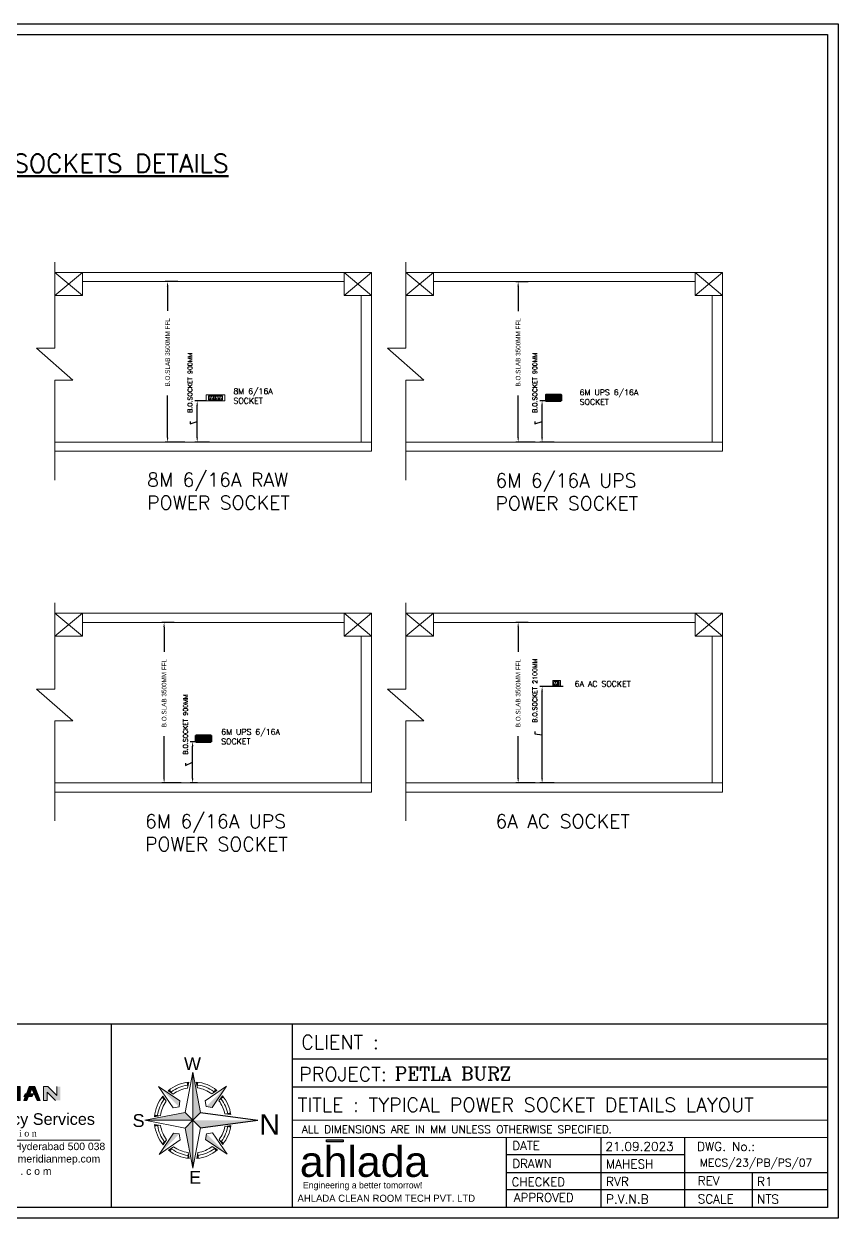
# Model space of a CAD drawing. Header units: millimetres. Extents: x 1380494 to 2061523, y -305664 to -174999.
# Drawn here: x 1527733 to 1545485, y -266962 to -240919 of the extents above; entities that cross this region are included whole.
import ezdxf
from ezdxf.enums import TextEntityAlignment as Align

# ---------------------------------------------------------------- set-up
doc = ezdxf.new("R2010")
doc.units = ezdxf.units.MM
doc.header["$LTSCALE"] = 600
doc.header["$MEASUREMENT"] = 0
doc.header["$PDMODE"] = 35
doc.linetypes.add('Hidden 2mm', pattern=[3, 2, -1])
for name, color, linetype, lineweight in [('AHU-N Ducting', 30, 'Continuous', 0), ('DIM', 7, 'Continuous', 0), ('ELE-2NOS OF 6-16 RAW POWER SOCKET', 1, 'Continuous', 20), ('ELE-3NOS 6-16A POWER SOCKET', 5, 'Continuous', 25), ('ELE. 2N0S OF 6-16 UPS SOCKETS', 191, 'Continuous', 15), ('FURNITURE WALL', 8, 'Continuous', 0), ('HATCH', 8, 'Continuous', 5), ('MEP_HVAC_RA_DUCT', 1, 'Continuous', 9)]:
    doc.layers.add(name, color=color, linetype=linetype, lineweight=lineweight)
doc.layers.add('ELE-6A AC SOCKET', color=7, linetype='Continuous', lineweight=0, true_color=0x00ceb6)
doc.layers.add('TEXT', color=250, linetype='Continuous')
doc.layers.add('TITLE', color=7, linetype='Continuous')
doc.styles.add('ARIAL', font='arial.ttf')
doc.styles.add('Century', font='GOTHIC.TTF')
doc.styles.add('FS-ARIAL', font='arial.ttf')
doc.styles.add('IRFAN', font='romans.shx')
doc.styles.add('RAGHAV', font='')
doc.styles.get("Standard").update_dxf_attribs({"font": 'stylu.ttf'})
doc.styles.add('sudheer', font='romanc.shx')
doc.styles.get('RAGHAV').set_extended_font_data('Sakkal Majalla')
doc.dimstyles.new('AR-BRICK WORK', dxfattribs={"dimscale": 100, "dimtxt": 1, "dimasz": 1, "dimexe": 0.5, "dimexo": 0, "dimgap": 0.25, "dimtad": 0, "dimdec": 0, "dimzin": 1, "dimdsep": 46, "dimtxsty": 'Century', "dimblk": 'OBLIQUE', "dimcen": 0, "dimdle": 1, "dimclrd": 8, "dimclre": 8, "dimclrt": 4, "dimadec": 0, "dimazin": 0, "dimtfac": 1, "dimtdec": 0, "dimtofl": 0, "dimtmove": 1, "dimatfit": 3, "dimldrblk": 'ARCHTICK', "dimfxl": 1, "dimtolj": 1, "dimtzin": 1, "dimarcsym": 2})

# ---------------------------------------------------------------- blocks, each defined once
blk = doc.blocks.new('*D123')
at = {"layer": 'Defpoints', "color": 0, "transparency": 16777216}
for p in [(1531511, -249140), (1531706, -249140), (1531777, -250040)]:
    blk.add_point(p, dxfattribs=at)
at = {"layer": 'DIM', "color": 8, "lineweight": -2, "ltscale": 10, "transparency": 16777216}
for p, q in [((1531706, -249140), (1531461, -249140)), ((1531511, -249940), (1531511, -249240)), ((1531355, -249588), (1531355, -249638)), ((1531355, -249638), (1531511, -249590)), ((1531777, -250040), (1531461, -250040))]:
    blk.add_line(p, q, dxfattribs=at)
at = {"layer": 'DIM', "color": 8, "transparency": 16777216}
for points in [[(1531528, -249240), (1531495, -249240), (1531511, -249140)], [(1531495, -249940), (1531528, -249940), (1531511, -250040)]]:
    blk.add_solid(points, dxfattribs=at)
at = {"layer": 'DIM', "color": 7, "lineweight": 50, "transparency": 16777216, "insert": (1531355, -248782), "char_height": 100, "attachment_point": 5, "rotation": 90}
blk.add_mtext('\\A1;\\A1;{\\Fromans.shx|c228; B.O.SOCKET 900MM }', dxfattribs=at)
blk = doc.blocks.new('_ArchTick')
at = {"color": 0, "linetype": 'ByBlock', "const_width": 0.15}
blk.add_lwpolyline([(-0.5, -0.5), (0.5, 0.5)], dxfattribs=at)
blk = doc.blocks.new('543WYH')
at = {"layer": 'ELE-2NOS OF 6-16 RAW POWER SOCKET', "color": 30, "linetype": 'ByBlock'}
for p, q in [((-124, -57), (-124, -91)), ((-26, -57), (-124, -57)), ((-26, -57), (-124, -57)), ((-124, -91), (-26, -91)), ((-124, -96), (-26, -96)), ((-124, -181), (-124, -96)), ((-26, -181), (-124, -181)), ((-124, -187), (-124, -221)), ((-26, -187), (-124, -187)), ((-26, -187), (-124, -187)), ((-124, -221), (-26, -221)), ((-124, -312), (-124, -227)), ((-124, -227), (-26, -227)), ((-113, -60), (-113, -88)), ((-37, -60), (-113, -60)), ((-113, -88), (-37, -88)), ((-113, -190), (-113, -218)), ((-37, -190), (-113, -190)), ((-113, -218), (-37, -218)), ((-110, -60), (-110, -88)), ((-110, -190), (-110, -218)), ((-37, -88), (-37, -60)), ((-37, -218), (-37, -190)), ((-26, -57), (-26, -91)), ((-26, -91), (-26, -57)), ((-26, -96), (-26, -181)), ((-26, -187), (-26, -221)), ((-26, -221), (-26, -187)), ((-26, -227), (-26, -312)), ((-26, -312), (-124, -312)), ((-124, -402), (-124, -317)), ((-124, -317), (-26, -317)), ((-26, -402), (-124, -402)), ((-26, -317), (-26, -402))]:
    blk.add_line(p, q, dxfattribs=at)
blk.add_lwpolyline([(-150, 0), (-150, -459), (0, -459), (0, 0)], close=True, dxfattribs=at)
for centre, radius, start, end in [((-98, -119), 4.6, 112.6838, 345.0951), ((-98, -159), 4.6, 14.9049, 247.3162), ((-98, -249), 4.6, 112.6838, 345.0951), ((-98, -289), 4.6, 14.9049, 247.3162), ((-94, -115), 5.7, 275.2689, 182.51), ((-94, -163), 5.7, 177.49, 84.7311), ((-94, -245), 5.7, 275.2689, 182.51), ((-94, -293), 5.7, 177.49, 84.7311), ((-58, -139), 4.22, 71.4031, 288.5969), ((-58, -269), 4.22, 71.4031, 288.5969), ((-51, -139), 6.62, 217.1584, 142.8416), ((-51, -269), 6.62, 217.1584, 142.8416), ((-98, -340), 4.6, 112.6838, 345.0951), ((-98, -379), 4.6, 14.9049, 247.3162), ((-94, -335), 5.7, 275.2689, 182.51), ((-94, -384), 5.7, 177.49, 84.7311), ((-58, -360), 4.22, 71.4031, 288.5969), ((-51, -360), 6.62, 217.1584, 142.8416)]:
    blk.add_arc(centre, radius, start, end, dxfattribs=at)
blk = doc.blocks.new('*D126')
at = {"layer": 'Defpoints', "color": 0, "transparency": 16777216}
for p in [(1530866, -246540), (1531086, -246540), (1531239, -250040)]:
    blk.add_point(p, dxfattribs=at)
at = {"layer": 'DIM', "color": 8, "lineweight": -2, "ltscale": 10, "transparency": 16777216}
for p, q in [((1531086, -246540), (1530816, -246540)), ((1530866, -246640), (1530866, -247180)), ((1530866, -249940), (1530866, -249021)), ((1531239, -250040), (1530816, -250040))]:
    blk.add_line(p, q, dxfattribs=at)
at = {"layer": 'DIM', "color": 8, "transparency": 16777216}
for points in [[(1530883, -246640), (1530849, -246640), (1530866, -246540)], [(1530849, -249940), (1530883, -249940), (1530866, -250040)]]:
    blk.add_solid(points, dxfattribs=at)
at = {"layer": 'DIM', "color": 7, "lineweight": 50, "transparency": 16777216, "insert": (1530866, -248101), "char_height": 100, "attachment_point": 5, "rotation": 90}
blk.add_mtext('\\A1;\\A1; B.O.SLAB 3500MM FFL', dxfattribs=at)
blk = doc.blocks.new('5Y3AQY')
at = {"layer": 'ELE. 2N0S OF 6-16 UPS SOCKETS', "color": 72, "lineweight": 50}
for p, q in [((-312, -26), (-278, -26)), ((-312, -124), (-312, -26)), ((-312, -124), (-312, -26)), ((-312, -124), (-278, -124)), ((-278, -124), (-312, -124)), ((-309, -37), (-281, -37)), ((-309, -113), (-309, -37)), ((-309, -40), (-281, -40)), ((-281, -113), (-309, -113)), ((-281, -37), (-281, -113)), ((-278, -26), (-278, -124)), ((-272, -26), (-272, -124)), ((-187, -26), (-272, -26)), ((-272, -124), (-187, -124)), ((-187, -124), (-187, -26)), ((-181, -26), (-148, -26)), ((-181, -124), (-181, -26)), ((-181, -124), (-181, -26)), ((-181, -124), (-148, -124)), ((-148, -124), (-181, -124)), ((-179, -37), (-150, -37)), ((-179, -113), (-179, -37)), ((-179, -40), (-150, -40)), ((-150, -113), (-179, -113)), ((-150, -37), (-150, -113)), ((-148, -26), (-148, -124)), ((-57, -26), (-142, -26)), ((-142, -26), (-142, -124)), ((-142, -124), (-57, -124)), ((-57, -124), (-57, -26))]:
    blk.add_line(p, q, dxfattribs=at)
blk.add_lwpolyline([(-368, 0), (0, 0), (0, -150), (-368, -150)], close=True, dxfattribs=at)
for centre, radius, start, end in [((-254, -56), 5.7, 87.49, 354.7311), ((-249, -52), 4.6, 284.9049, 157.3162), ((-230, -99), 6.62, 127.1584, 52.8416), ((-230, -92), 4.22, 341.4031, 198.5969), ((-210, -52), 4.6, 22.6838, 255.0951), ((-205, -56), 5.7, 185.2689, 92.51), ((-124, -56), 5.7, 87.49, 354.7311), ((-119, -52), 4.6, 284.9049, 157.3162), ((-99, -99), 6.62, 127.1584, 52.8416), ((-99, -92), 4.22, 341.4031, 198.5969), ((-80, -52), 4.6, 22.6838, 255.0951), ((-75, -56), 5.7, 185.2689, 92.51)]:
    blk.add_arc(centre, radius, start, end, dxfattribs=at)
blk = doc.blocks.new('*D129')
at = {"layer": 'Defpoints', "color": 0, "transparency": 16777216}
for p in [(1539031, -249141), (1539226, -249141), (1539297, -250041)]:
    blk.add_point(p, dxfattribs=at)
at = {"layer": 'DIM', "color": 8, "lineweight": -2, "ltscale": 10, "transparency": 16777216}
for p, q in [((1539226, -249141), (1538981, -249141)), ((1539031, -249941), (1539031, -249241)), ((1538874, -249588), (1538874, -249638)), ((1538874, -249638), (1539031, -249591)), ((1539297, -250041), (1538981, -250041))]:
    blk.add_line(p, q, dxfattribs=at)
at = {"layer": 'DIM', "color": 8, "transparency": 16777216}
for points in [[(1539048, -249241), (1539014, -249241), (1539031, -249141)], [(1539014, -249941), (1539048, -249941), (1539031, -250041)]]:
    blk.add_solid(points, dxfattribs=at)
at = {"layer": 'DIM', "color": 7, "lineweight": 50, "transparency": 16777216, "insert": (1538874, -248782), "char_height": 100, "attachment_point": 5, "rotation": 90}
blk.add_mtext('\\A1;\\A1;{\\Fromans.shx|c228; B.O.SOCKET 900MM }', dxfattribs=at)
blk = doc.blocks.new('*D130')
at = {"layer": 'Defpoints', "color": 0, "transparency": 16777216}
for p in [(1538509, -246541), (1538729, -246541), (1538883, -250041)]:
    blk.add_point(p, dxfattribs=at)
at = {"layer": 'DIM', "color": 8, "lineweight": -2, "ltscale": 10, "transparency": 16777216}
for p, q in [((1538729, -246541), (1538459, -246541)), ((1538509, -246641), (1538509, -247181)), ((1538509, -249941), (1538509, -249021)), ((1538883, -250041), (1538459, -250041))]:
    blk.add_line(p, q, dxfattribs=at)
at = {"layer": 'DIM', "color": 8, "transparency": 16777216}
for points in [[(1538526, -246641), (1538493, -246641), (1538509, -246541)], [(1538493, -249941), (1538526, -249941), (1538509, -250041)]]:
    blk.add_solid(points, dxfattribs=at)
at = {"layer": 'DIM', "color": 7, "lineweight": 50, "transparency": 16777216, "insert": (1538509, -248101), "char_height": 100, "attachment_point": 5, "rotation": 90}
blk.add_mtext('\\A1;\\A1; B.O.SLAB 3500MM FFL', dxfattribs=at)
blk = doc.blocks.new('6MODULE-UPS')
at = {"layer": 'ELE. 2N0S OF 6-16 UPS SOCKETS', "color": 223, "lineweight": 50}
for p, q in [((-6, 92), (-6, 20)), ((-6, 92), (-6, 20)), ((19, 92), (-6, 92)), ((-6, 92), (19, 92)), ((-6, 20), (19, 20)), ((-4, 84), (-4, 28)), ((17, 84), (-4, 84)), ((-4, 30), (17, 30)), ((-4, 28), (17, 28)), ((17, 28), (17, 84)), ((19, 20), (19, 92)), ((24, 92), (87, 92)), ((24, 20), (24, 92)), ((87, 20), (24, 20)), ((87, 92), (87, 20)), ((91, 92), (91, 20)), ((91, 92), (91, 20)), ((116, 92), (91, 92)), ((91, 92), (116, 92)), ((91, 20), (116, 20)), ((93, 84), (93, 28)), ((114, 84), (93, 84)), ((93, 30), (114, 30)), ((93, 28), (114, 28)), ((114, 28), (114, 84)), ((116, 20), (116, 92)), ((120, 20), (120, 92)), ((120, 92), (184, 92)), ((184, 20), (120, 20)), ((184, 92), (184, 20))]:
    blk.add_line(p, q, dxfattribs=at)
blk.add_lwpolyline([(-48, 0), (226, 0), (226, 112), (-48, 112)], close=True, dxfattribs=at)
for centre, radius, start, end in [((37, 42), 4.24, 5.2689, 272.51), ((41, 39), 3.42, 202.6838, 75.0951), ((55, 74), 4.92, 307.1584, 232.8416), ((55, 69), 3.14, 161.4031, 18.5969), ((70, 39), 3.42, 104.9049, 337.3162), ((73, 42), 4.24, 267.49, 174.7311), ((134, 42), 4.24, 5.2689, 272.51), ((137, 39), 3.42, 202.6838, 75.0951), ((152, 74), 4.92, 307.1584, 232.8416), ((152, 69), 3.14, 161.4031, 18.5969), ((167, 39), 3.42, 104.9049, 337.3162), ((170, 42), 4.24, 267.49, 174.7311)]:
    blk.add_arc(centre, radius, start, end, dxfattribs=at)
blk = doc.blocks.new('*D133')
at = {"layer": 'Defpoints', "color": 0, "transparency": 16777216}
for p in [(1531411, -256572), (1531509, -256572), (1531519, -257472)]:
    blk.add_point(p, dxfattribs=at)
at = {"layer": 'DIM', "color": 8, "lineweight": -2, "ltscale": 10, "transparency": 16777216}
for p, q in [((1531509, -256572), (1531361, -256572)), ((1531411, -257372), (1531411, -256672)), ((1531255, -257089), (1531411, -257022)), ((1531255, -257039), (1531255, -257089)), ((1531519, -257472), (1531361, -257472))]:
    blk.add_line(p, q, dxfattribs=at)
at = {"layer": 'DIM', "color": 8, "transparency": 16777216}
for points in [[(1531428, -256672), (1531395, -256672), (1531411, -256572)], [(1531395, -257372), (1531428, -257372), (1531411, -257472)]]:
    blk.add_solid(points, dxfattribs=at)
at = {"layer": 'DIM', "color": 7, "lineweight": 50, "transparency": 16777216, "insert": (1531255, -256233), "char_height": 100, "attachment_point": 5, "rotation": 90}
blk.add_mtext('\\A1;\\A1;{\\Fromans.shx|c228; B.O.SOCKET 900MM }', dxfattribs=at)
blk = doc.blocks.new('*D134')
at = {"layer": 'Defpoints', "color": 0, "transparency": 16777216}
for p in [(1530790, -253972), (1531010, -253972), (1531163, -257472)]:
    blk.add_point(p, dxfattribs=at)
at = {"layer": 'DIM', "color": 8, "lineweight": -2, "ltscale": 10, "transparency": 16777216}
for p, q in [((1531010, -253972), (1530740, -253972)), ((1530790, -254072), (1530790, -254612)), ((1530790, -257372), (1530790, -256452)), ((1531163, -257472), (1530740, -257472))]:
    blk.add_line(p, q, dxfattribs=at)
at = {"layer": 'DIM', "color": 8, "transparency": 16777216}
for points in [[(1530806, -254072), (1530773, -254072), (1530790, -253972)], [(1530773, -257372), (1530806, -257372), (1530790, -257472)]]:
    blk.add_solid(points, dxfattribs=at)
at = {"layer": 'DIM', "color": 7, "lineweight": 50, "transparency": 16777216, "insert": (1530790, -255532), "char_height": 100, "attachment_point": 5, "rotation": 90}
blk.add_mtext('\\A1;\\A1; B.O.SLAB 3500MM FFL', dxfattribs=at)
blk = doc.blocks.new('Logo')
h = blk.add_hatch(color=134)
h.dxf.hatch_style = 1
h.paths.add_polyline_path([(7.31, 6.26), (4.47, 6.26), (4.47, 5.93), (7.31, 5.93)])
at = {"color": 134}
blk.add_lwpolyline([(4.47, 6.26), (7.31, 6.26), (7.31, 5.93), (4.47, 5.93)], close=True, dxfattribs=at)
at = {"color": 134, "style": 'FS-ARIAL'}
blk.add_text('ahlada', height=5.161, dxfattribs=at).set_placement((0, 0))
at = {"color": 8, "style": 'RAGHAV'}
blk.add_text('Engineering a better tomorrow!', height=1.0969, dxfattribs=at).set_placement((0.52, -1.94))
blk = doc.blocks.new('A$C4A7C6C7E')
at = {"layer": 'TITLE', "color": 8, "lineweight": 5}
for p, q in [((-4207, 4144), (0, 26095)), ((0, 26095), (0, 0)), ((0, 0), (0, 26095)), ((4144, 4207), (0, 26095)), ((-2825, 17519), (-2234, 20757)), ((2559, 17560), (1919, 20788)), ((-6941, 10518), (-18592, 18312)), ((-10622, 6781), (-18592, 18312)), ((-14385, 10390), (-16257, 13098)), ((-10607, 14226), (-13343, 16056)), ((6781, 10622), (18312, 18592)), ((10390, 14385), (13098, 16257)), ((10518, 6941), (18312, 18592)), ((14226, 10607), (16056, 13343)), ((-7437, 7325), (-10622, 6781)), ((-7437, 7325), (-6941, 10518)), ((7325, 7437), (6781, 10622)), ((7325, 7437), (10518, 6941)), ((-4207, 4144), (-26095, 0)), ((0, 0), (-26095, 0)), ((-26095, 0), (0, 0)), ((-4144, -4207), (-26095, 0)), ((-17560, 2559), (-20788, 1919)), ((-4207, 4144), (0, 0)), ((0, 0), (-4207, 4144)), ((0, 0), (-4144, -4207)), ((-4144, -4207), (0, 0)), ((0, 0), (4144, 4207)), ((4144, 4207), (0, 0)), ((0, 0), (4207, -4144)), ((4207, -4144), (0, 0)), ((0, 0), (0, -26095)), ((0, -26095), (0, 0)), ((17394, 3514), (20646, 3095)), ((17394, 3514), (20646, 3095)), ((-17519, -2825), (-20757, -2234)), ((-4144, -4207), (0, -26095)), ((4207, -4144), (0, -26095)), ((17433, -3312), (20680, -2857)), ((17433, -3312), (20680, -2857)), ((17434, -3310), (20680, -2857)), ((-10518, -6941), (-18312, -18592)), ((-6781, -10622), (-18312, -18592)), ((-14226, -10607), (-16056, -13343)), ((-7325, -7437), (-10518, -6941)), ((-7325, -7437), (-6781, -10622)), ((7437, -7325), (6941, -10518)), ((6941, -10518), (18592, -18312)), ((7437, -7325), (10622, -6781)), ((10622, -6781), (18592, -18312)), ((14385, -10390), (16257, -13098)), ((-10390, -14385), (-13098, -16257)), ((-2559, -17560), (-1919, -20788)), ((2825, -17519), (2234, -20757)), ((10607, -14226), (13343, -16056))]:
    blk.add_line(p, q, dxfattribs=at)
at = {"layer": 'TITLE', "color": 5}
for p in [(4144, 4207), (4207, -4144)]:
    blk.add_line(p, (35289, 0), dxfattribs=at)
at = {"layer": 'TITLE', "color": 8, "lineweight": 5}
for radius, start, end in [(20877, 96.142689, 129.726248), (20877, 51.142689, 84.726248), (20877, 141.142689, 174.726248), (19311, 99.161205, 126.707732), (17745, 99.161205, 126.707732), (17745, 54.161205, 81.707732), (19311, 54.161205, 81.707732), (20877, 8.526917, 39.726248), (19311, 144.161205, 171.707732), (17745, 144.161205, 171.707732), (17745, 11.421813, 36.707732), (19311, 9.85136, 36.707732), (20877, 186.142689, 219.726248), (19311, 189.161205, 216.707732), (17745, 189.161205, 216.707732), (17745, 324.161205, 349.248684), (19311, 324.161205, 350.81434), (20877, 321.142689, 352.134802), (20877, 231.142689, 264.726248), (19311, 234.161205, 261.707732), (17745, 234.161205, 261.707732), (20877, 276.142689, 309.726248), (17745, 279.161205, 306.707732), (19311, 279.161205, 306.707732)]:
    blk.add_arc((0, 0), radius, start, end, dxfattribs=at)
for points in [[(0, 26095), (4144, 4207), (0, 0)], [(-3324, 20610), (-2234, 20757), (-2825, 17519)], [(3011, 20658), (1919, 20788), (2559, 17560)], [(-18592, 18312), (-6941, 10518), (-7437, 7325)], [(-16257, 13098), (-16924, 12223), (-14385, 10390)], [(-13343, 16056), (-12479, 16737), (-10607, 14226)], [(18312, 18592), (10518, 6941), (7325, 7437)], [(13098, 16257), (12223, 16924), (10390, 14385)], [(16056, 13343), (16737, 12479), (14226, 10607)], [(-26095, 0), (-4207, 4144), (0, 0)], [(-20658, 3011), (-20788, 1919), (-17560, 2559)], [(0, -26095), (-4144, -4207), (0, 0)], [(20646, 3095), (20457, 4167), (17394, 3514)], [(-20610, -3324), (-20757, -2234), (-17519, -2825)], [(20680, -2857), (20503, -3930), (17433, -3312)], [(-18312, -18592), (-10518, -6941), (-7325, -7437)], [(-16056, -13343), (-16737, -12479), (-14226, -10607)], [(18592, -18312), (6941, -10518), (7437, -7325)], [(16257, -13098), (16924, -12223), (14385, -10390)], [(-13098, -16257), (-12223, -16924), (-10390, -14385)], [(-3011, -20658), (-1919, -20788), (-2559, -17560)], [(3324, -20610), (2234, -20757), (2825, -17519)], [(13343, -16056), (12479, -16737), (10607, -14226)]]:
    blk.add_solid(points, dxfattribs=at)
at = {"layer": 'TITLE', "color": 5}
blk.add_solid([(35289, 0), (4207, -4144), (0, 0)], dxfattribs=at)
blk = doc.blocks.new('MECS')
at = {"layer": 'AHU-N Ducting', "lineweight": 0}
for color, points in [(160, [(0.513, 0.909, -0.255342), (0.515, 0.912, -0.046847), (0.522, 0.929, -0.026654), (0.534, 0.952, -0.067185), (0.556, 0.983, -0.027641), (0.574, 1.003), (0.577, 1.006, 0.172136), (0.551, 1.012, 0.247314), (0.52, 0.99), (0.472, 0.896, -0.018001), (0.47, 0.892, -0.031918), (0.466, 0.887, -0.107063), (0.458, 0.878, -0.068722), (0.445, 0.87, -0.110082), (0.433, 0.866, -0.048168), (0.422, 0.865, -0.255342), (0.422, 0.865, -0.105522), (0.41, 0.866, -0.052874), (0.399, 0.87, 0.050549), (0.409, 0.862, 0.15879), (0.448, 0.851, 0.025573), (0.455, 0.852, 0.056901), (0.47, 0.858, 0.076128), (0.493, 0.875, 0.056355), (0.507, 0.895)]), (150, [(0.574, 1.003), (0.556, 0.983, -0.088717), (0.599, 0.909), (0.606, 0.895, 0.090805), (0.626, 0.869, 0.094622), (0.647, 0.865, 0.097626), (0.668, 0.869, -0.179862), (0.639, 0.896), (0.591, 0.99, 0.136823), (0.577, 1.006, 0.004233)]), (160, [(0.739, 0.909, -0.255342), (0.74, 0.912, -0.046847), (0.747, 0.929, -0.026654), (0.759, 0.952, -0.067185), (0.781, 0.983, -0.027641), (0.799, 1.003), (0.802, 1.006, 0.172136), (0.776, 1.012, 0.247314), (0.745, 0.99), (0.697, 0.896, -0.018001), (0.695, 0.892, -0.031918), (0.691, 0.887, -0.107063), (0.683, 0.878, -0.068722), (0.67, 0.87, -0.110082), (0.658, 0.866, -0.048168), (0.647, 0.865, -0.255342), (0.647, 0.865, -0.105522), (0.635, 0.866, -0.052874), (0.624, 0.87, 0.050549), (0.634, 0.862, 0.15879), (0.673, 0.851, 0.025573), (0.68, 0.852, 0.056901), (0.695, 0.858, 0.076128), (0.718, 0.875, 0.056355), (0.732, 0.895)]), (150, [(0.799, 1.003), (0.781, 0.983, -0.082822), (0.824, 0.909), (0.831, 0.895, 0.090805), (0.851, 0.869, 0.094622), (0.872, 0.865, 0.097626), (0.893, 0.869, -0.179862), (0.864, 0.896), (0.816, 0.99, 0.136823), (0.802, 1.006, 0.004233)]), (1, [(1.03, 0.944), (1.071, 0.876), (1.098, 0.876), (1.139, 0.944), (1.139, 0.876), (1.167, 0.876), (1.167, 1.012), (1.132, 1.012), (1.086, 0.92), (1.037, 1.012), (1.003, 1.012), (1.003, 0.876), (1.03, 0.876)]), (251, [(1.201, 1.012), (1.201, 0.985), (1.337, 0.985), (1.364, 1.012)]), (251, [(1.201, 0.957), (1.201, 0.876), (1.337, 0.876), (1.364, 0.903), (1.228, 0.903), (1.228, 0.93), (1.337, 0.93), (1.364, 0.957)]), (251, [(1.398, 0.876), (1.432, 0.876), (1.432, 1.012), (1.398, 1.012)]), (251, [(1.63, 1.012), (1.596, 1.012), (1.596, 0.876), (1.63, 0.876)]), (251, [(1.896, 1.012), (1.862, 1.012), (1.862, 0.876), (1.896, 0.876)]), (251, [(2.011, 0.99), (2.064, 0.876), (2.093, 0.876), (2.039, 1.012), (1.984, 1.012), (1.956, 0.94), (1.989, 0.94)]), (251, [(2.161, 0.959), (2.243, 0.876), (2.291, 0.876), (2.291, 1.012), (2.257, 1.012), (2.257, 0.924), (2.168, 1.012), (2.127, 1.012), (2.127, 0.876), (2.161, 0.876)]), (160, [(0.689, 0.865, -0.097626), (0.668, 0.869, -0.097626), (0.647, 0.865, -0.094622), (0.626, 0.869, 0.087249), (0.652, 0.853, 0.25446), (0.712, 0.87, -0.106044)]), (150, [(0.914, 0.865, -0.097626), (0.893, 0.869, -0.097626), (0.872, 0.865, -0.094622), (0.851, 0.869, 0.087249), (0.877, 0.853, 0.25446), (0.937, 0.87, -0.106044)]), (251, [(2.011, 0.913), (2.027, 0.94), (1.943, 0.94), (1.93, 0.913)]), (251, [(1.976, 0.913), (1.945, 0.913), (1.93, 0.876), (1.959, 0.876)])]:
    blk.add_hatch(color=color, dxfattribs=at).paths.add_polyline_path(points)
h = blk.add_hatch(color=251, dxfattribs=at)
edge = h.paths.add_edge_path()
edge.add_ellipse((1.446, 0.971), major_axis=(-0.116, 0), ratio=0.352941, start_angle=110.1798, end_angle=270)
edge.add_line((1.446, 1.012), (1.446, 0.992))
edge.add_ellipse((1.446, 0.971), major_axis=(-0.0701, 0), ratio=0.291522, start_angle=90, end_angle=270, ccw=False)
edge.add_line((1.446, 0.951), (1.446, 0.93))
edge.add_line((1.446, 0.93), (1.519, 0.876))
edge.add_line((1.519, 0.876), (1.562, 0.876))
edge.add_line((1.562, 0.876), (1.486, 0.933))
h = blk.add_hatch(color=251, dxfattribs=at)
h.paths.add_polyline_path([(1.664, 0.876), (1.759, 0.876, 1), (1.759, 1.012), (1.664, 1.012)])
h.paths.add_polyline_path([(1.698, 0.985), (1.751, 0.985, -1), (1.751, 0.903), (1.698, 0.903)], flags=16)
at = {"layer": 'AHU-N Ducting', "color": 160, "lineweight": 0}
for p, q in [((0.472, 0.896, -0.005), (0.52, 0.99, -0.005)), ((0.697, 0.896, -0.005), (0.745, 0.99, -0.005)), ((0.507, 0.895, -0.005), (0.513, 0.909, -0.005)), ((0.732, 0.895, -0.005), (0.739, 0.909, -0.005))]:
    blk.add_line(p, q, dxfattribs=at)
at = {"layer": 'AHU-N Ducting', "color": 150, "lineweight": 0}
for p, q in [((0.639, 0.896, -0.005), (0.591, 0.99, -0.005)), ((0.864, 0.896, -0.005), (0.816, 0.99, -0.005)), ((0.606, 0.895, -0.005), (0.599, 0.909, -0.005))]:
    blk.add_line(p, q, dxfattribs=at)
at = {"layer": 'AHU-N Ducting', "color": 1, "lineweight": 0}
for p, q in [((1.003, 1.012, -0.005), (1.037, 1.012, -0.005)), ((1.037, 1.012, -0.005), (1.086, 0.92, -0.005)), ((1.132, 1.012, -0.005), (1.086, 0.92, -0.005)), ((1.167, 1.012, -0.005), (1.132, 1.012, -0.005)), ((1.134, 1.012, -0.005), (1.162, 1.012, -0.005)), ((1.167, 0.876, -0.005), (1.167, 1.012, -0.005)), ((1.03, 0.876, -0.005), (1.003, 0.876, -0.005)), ((1.03, 0.944, -0.005), (1.071, 0.876, -0.005)), ((1.03, 0.876, -0.005), (1.03, 0.944, -0.005)), ((1.03, 0.876, -0.005), (1.03, 0.944, -0.005)), ((1.071, 0.876, -0.005), (1.098, 0.876, -0.005)), ((1.139, 0.944, -0.005), (1.098, 0.876, -0.005)), ((1.139, 0.876, -0.005), (1.139, 0.944, -0.005)), ((1.139, 0.876, -0.005), (1.139, 0.944, -0.005)), ((1.139, 0.876, -0.005), (1.167, 0.876, -0.005))]:
    blk.add_line(p, q, dxfattribs=at)
at = {"layer": 'AHU-N Ducting', "color": 251, "lineweight": 0}
for p, q in [((1.201, 1.012, -0.005), (1.364, 1.012, -0.005)), ((1.201, 0.985, -0.005), (1.201, 1.012, -0.005)), ((1.201, 0.985, -0.005), (1.337, 0.985, -0.005)), ((1.201, 0.957, -0.005), (1.364, 0.957, -0.005)), ((1.201, 0.876, -0.005), (1.201, 0.957, -0.005)), ((1.337, 0.985, -0.005), (1.364, 1.012, -0.005)), ((1.337, 0.93, -0.005), (1.364, 0.957, -0.005)), ((1.398, 1.012, -0.005), (1.432, 1.012, -0.005)), ((1.398, 1.012, -0.005), (1.398, 0.876, -0.005)), ((1.432, 1.012, -0.005), (1.432, 0.876, -0.005)), ((1.446, 1.012, -0.005), (1.446, 0.992, -0.005)), ((1.446, 0.93, -0.005), (1.446, 0.951, -0.005)), ((1.596, 1.012, -0.005), (1.63, 1.012, -0.005)), ((1.596, 0.876, -0.005), (1.596, 1.012, -0.005)), ((1.63, 1.012, -0.005), (1.63, 0.876, -0.005)), ((1.664, 1.012, -0.005), (1.759, 1.012, -0.005)), ((1.664, 1.012, -0.005), (1.664, 0.876, -0.005)), ((1.698, 0.985, -0.005), (1.751, 0.985, -0.005)), ((1.698, 0.985, -0.005), (1.698, 0.903, -0.005)), ((1.862, 1.012, -0.005), (1.896, 1.012, -0.005)), ((1.862, 0.876, -0.005), (1.862, 1.012, -0.005)), ((1.896, 1.012, -0.005), (1.896, 0.876, -0.005)), ((1.956, 0.94, -0.005), (1.984, 1.012, -0.005)), ((1.984, 1.012, -0.005), (2.039, 1.012, -0.005)), ((1.989, 0.94, -0.005), (2.011, 0.99, -0.005)), ((2.064, 0.876, -0.005), (2.011, 0.99, -0.005)), ((2.093, 0.876, -0.005), (2.039, 1.012, -0.005)), ((2.127, 1.012, -0.005), (2.168, 1.012, -0.005)), ((2.127, 0.876, -0.005), (2.127, 1.012, -0.005)), ((2.243, 0.876, -0.005), (2.161, 0.959, -0.005)), ((2.161, 0.876, -0.005), (2.161, 0.959, -0.005)), ((2.168, 1.012, -0.005), (2.257, 0.924, -0.005)), ((2.257, 0.924, -0.005), (2.257, 1.012, -0.005)), ((1.201, 0.876, -0.005), (1.337, 0.876, -0.005)), ((1.228, 0.93, -0.005), (1.337, 0.93, -0.005)), ((1.228, 0.903, -0.005), (1.228, 0.93, -0.005)), ((1.228, 0.903, -0.005), (1.364, 0.903, -0.005)), ((1.337, 0.876, -0.005), (1.364, 0.903, -0.005)), ((1.398, 0.876, -0.005), (1.432, 0.876, -0.005)), ((1.446, 0.93, -0.005), (1.519, 0.876, -0.005)), ((1.486, 0.933, -0.005), (1.562, 0.876, -0.005)), ((1.519, 0.876, -0.005), (1.562, 0.876, -0.005)), ((1.596, 0.876, -0.005), (1.63, 0.876, -0.005)), ((1.664, 0.876, -0.005), (1.759, 0.876, -0.005)), ((1.698, 0.903, -0.005), (1.751, 0.903, -0.005)), ((1.862, 0.876, -0.005), (1.896, 0.876, -0.005)), ((1.93, 0.913, -0.005), (1.943, 0.94, -0.005)), ((2.011, 0.913, -0.005), (1.93, 0.913, -0.005)), ((1.93, 0.876, -0.005), (1.945, 0.913, -0.005)), ((1.959, 0.876, -0.005), (1.93, 0.876, -0.005)), ((2.027, 0.94, -0.005), (1.943, 0.94, -0.005)), ((1.959, 0.876, -0.005), (1.976, 0.913, -0.005)), ((2.027, 0.94, -0.005), (2.011, 0.913, -0.005)), ((2.064, 0.876, -0.005), (2.093, 0.876, -0.005)), ((2.127, 0.876, -0.005), (2.161, 0.876, -0.005))]:
    blk.add_line(p, q, dxfattribs=at)
at = {"layer": 'AHU-N Ducting', "color": 251, "lineweight": 0, "ltscale": 0.85}
blk.add_line((0.117, 0.483, -0.006), (2.686, 0.483, -0.006), dxfattribs=at)
at = {"layer": 'AHU-N Ducting', "color": 160, "lineweight": 0}
for centre, radius, start, end in [((0.742, 0.829, -0.005), 0.242, 132.9373, 160.5981), ((0.556, 0.972, -0.005), 0.0401, 90, 153.0888), ((0.556, 0.972, -0.005), 0.0401, 26.9112, 90), ((0.967, 0.829, -0.005), 0.242, 132.9373, 160.5981), ((0.781, 0.972, -0.005), 0.0401, 90, 153.0888), ((0.781, 0.972, -0.005), 0.0401, 26.9112, 90), ((0.445, 0.916, -0.005), 0.0652, 225.1548, 282.2607), ((0.422, 0.921, -0.005), 0.0561, 245.9054, 270.1184), ((0.422, 0.921, -0.005), 0.0561, 270, 333.0888), ((0.425, 0.94, -0.005), 0.0938, 291.3378, 331.2105), ((0.686, 0.936, -0.005), 0.09, 207.3023, 248.0019), ((0.67, 0.916, -0.005), 0.0652, 225.1548, 282.2607), ((0.647, 0.921, -0.005), 0.0561, 245.9054, 270.1184), ((0.647, 0.921, -0.005), 0.0561, 270, 333.0888), ((0.666, 0.916, -0.005), 0.0652, 257.808, 314.8452), ((0.689, 0.921, -0.005), 0.0561, 245.9054, 270.1184), ((0.65, 0.94, -0.005), 0.0938, 291.3378, 331.2105)]:
    blk.add_arc(centre, radius, start, end, dxfattribs=at)
at = {"layer": 'AHU-N Ducting', "color": 150, "lineweight": 0}
for centre, radius, start, end in [((0.369, 0.826, -0.005), 0.244, 19.8278, 40.1072), ((0.579, 0.816, -0.005), 0.262, 20.8244, 39.7594), ((0.646, 0.921, -0.005), 0.0561, 248.4971, 270.1184), ((0.689, 0.925, -0.005), 0.06, 206.9112, 270), ((0.689, 0.921, -0.005), 0.0561, 206.9112, 270), ((0.689, 0.921, -0.005), 0.0561, 206.9112, 270), ((0.647, 0.921, -0.005), 0.0561, 270, 292.3036), ((0.911, 0.936, -0.005), 0.09, 207.3023, 248.0019), ((0.872, 0.921, -0.005), 0.0561, 248.4971, 270.1184), ((0.914, 0.921, -0.005), 0.0561, 206.9112, 270), ((0.872, 0.921, -0.005), 0.0561, 270, 292.3036), ((0.891, 0.916, -0.005), 0.0652, 257.7393, 314.8452), ((0.914, 0.921, -0.005), 0.0561, 245.9054, 270.1184)]:
    blk.add_arc(centre, radius, start, end, dxfattribs=at)
at = {"layer": 'AHU-N Ducting', "color": 251, "lineweight": 0}
for centre, radius in [((1.751, 0.944, -0.005), 0.0409), ((1.759, 0.944, -0.005), 0.0681)]:
    blk.add_arc(centre, radius, 270, 90, dxfattribs=at)
for major_axis, ratio, start_param in [((-0.116, 0), 0.352941, 1.923001), ((-0.0701, 0), 0.291522, 1.570796)]:
    blk.add_ellipse((1.446, 0.971, -0.005), major_axis=major_axis, ratio=ratio, start_param=start_param, end_param=4.712389, dxfattribs=at)
at = {"layer": 'AHU-N Ducting', "color": 251, "lineweight": 0, "attachment_point": 1, "style": 'ARIAL'}
for s, insert, char_height, width in [('{\\C1;Engineers & Consultancy Services \\P}', (0.175, 0.749, -0.015), 0.11475, 24.25437), ('{\\C252;Plot No.43, Srinivasa Colony (West), Hyderabad 500 038\\PPh: 040 40117248,  E Mail : contact@meridianmep.com\\P                 w w w . m e r i d i a n m e p . c o m }', (0.141, 0.458, -0.006), 0.07344, 2.63264)]:
    blk.add_mtext(s, dxfattribs=dict(at, insert=insert, char_height=char_height, width=width))
at = {"layer": 'AHU-N Ducting', "color": 251, "lineweight": 0, "ltscale": 0.85, "insert": (1.402, 0.551, -0.006), "char_height": 0.06518, "attachment_point": 5, "line_spacing_factor": 0.6, "style": 'ARIAL'}
blk.add_mtext('{\\FBatang|c0;\\C5;I n c r e d i b l e  i n n o v a t i o n\\P}', dxfattribs=at)
blk = doc.blocks.new('*D157')
at = {"layer": 'Defpoints', "color": 0, "transparency": 16777216}
for p in [(1539031, -255372), (1539492, -255372), (1539297, -257472)]:
    blk.add_point(p, dxfattribs=at)
at = {"layer": 'DIM', "color": 8, "lineweight": -2, "ltscale": 10, "transparency": 16777216}
for p, q in [((1539492, -255372), (1538981, -255372)), ((1539031, -257372), (1539031, -255472)), ((1538874, -256349), (1538874, -256399)), ((1538874, -256399), (1539031, -256422)), ((1539297, -257472), (1538981, -257472))]:
    blk.add_line(p, q, dxfattribs=at)
at = {"layer": 'DIM', "color": 8, "transparency": 16777216}
for points in [[(1539048, -255472), (1539014, -255472), (1539031, -255372)], [(1539014, -257372), (1539048, -257372), (1539031, -257472)]]:
    blk.add_solid(points, dxfattribs=at)
at = {"layer": 'DIM', "color": 7, "lineweight": 50, "transparency": 16777216, "insert": (1538874, -255495), "char_height": 100, "attachment_point": 5, "rotation": 90}
blk.add_mtext('\\A1;\\A1;{\\Fromans.shx|c228; B.O.SOCKET 2100MM }', dxfattribs=at)
blk = doc.blocks.new('*D158')
at = {"layer": 'Defpoints', "color": 0, "transparency": 16777216}
for p in [(1538509, -253972), (1538729, -253972), (1538883, -257472)]:
    blk.add_point(p, dxfattribs=at)
at = {"layer": 'DIM', "color": 8, "lineweight": -2, "ltscale": 10, "transparency": 16777216}
for p, q in [((1538729, -253972), (1538459, -253972)), ((1538509, -254072), (1538509, -254612)), ((1538509, -257372), (1538509, -256453)), ((1538883, -257472), (1538459, -257472))]:
    blk.add_line(p, q, dxfattribs=at)
at = {"layer": 'DIM', "color": 8, "transparency": 16777216}
for points in [[(1538526, -254072), (1538493, -254072), (1538509, -253972)], [(1538493, -257372), (1538526, -257372), (1538509, -257472)]]:
    blk.add_solid(points, dxfattribs=at)
at = {"layer": 'DIM', "color": 7, "lineweight": 50, "transparency": 16777216, "insert": (1538509, -255532), "char_height": 100, "attachment_point": 5, "rotation": 90}
blk.add_mtext('\\A1;\\A1; B.O.SLAB 3500MM FFL', dxfattribs=at)
blk = doc.blocks.new('EQ2WE')
at = {"layer": 'ELE-6A AC SOCKET', "lineweight": 0}
for p, q in [((-99, 170), (-215, 170)), ((-215, 170), (-215, 36)), ((-215, 36), (-99, 36)), ((-99, 36), (-99, 170)), ((-91, 36), (-91, 170)), ((-91, 170), (-45, 170)), ((-45, 170), (-91, 170)), ((-45, 36), (-91, 36)), ((-87, 51), (-87, 155)), ((-87, 155), (-48, 155)), ((-48, 55), (-87, 55)), ((-48, 51), (-87, 51)), ((-48, 155), (-48, 51)), ((-45, 170), (-45, 36)), ((-45, 170), (-45, 36))]:
    blk.add_line(p, q, dxfattribs=at)
blk.add_lwpolyline([(0, 0), (-257, 0), (-257, 206), (0, 206)], close=True, dxfattribs=at)
for centre, radius, start, end in [((-190, 77), 7.83, 5.2689, 272.51), ((-184, 72), 6.31, 202.6838, 75.0951), ((-157, 136), 9.08, 307.1584, 232.8416), ((-157, 127), 5.79, 161.4031, 18.5969), ((-130, 72), 6.31, 104.9049, 337.3162), ((-124, 77), 7.83, 267.49, 174.7311)]:
    blk.add_arc(centre, radius, start, end, dxfattribs=at)

msp = doc.modelspace()

# ---------------------------------------------------------------- linework, layer by layer
for p, q in [((1545252.8023, -262729.9018), (1523346.2373, -262729.9018)), ((1529645.3541, -266729.9018), (1529645.3541, -262729.9018)), ((1533591.1694, -266729.9018), (1533591.1694, -262729.9018)), ((1545252.8023, -263493.8575), (1533591.1694, -263493.8575)), ((1545252.8023, -264105.0882), (1533591.1694, -264105.0882)), ((1538255.3571, -266729.9018), (1538255.3571, -265200.6615)), ((1540317.4302, -266729.9018), (1540317.4302, -265200.6615)), ((1542137.3105, -265200.6615), (1542137.3105, -266729.9018)), ((1542137.3105, -265583.0563), (1538255.3571, -265583.0563)), ((1538255.3571, -265965.4512), (1545252.8023, -265965.4512)), ((1543621.6811, -266729.9018), (1543621.6811, -265965.4512)), ((1545252.8023, -266347.6765), (1538255.3571, -266347.6765))]:
    msp.add_line(p, q)
at = {"lineweight": 9, "extrusion": (0, 0, -1)}
for p, q in [((1545252.8023, -264828.5517), (1533591.1694, -264828.5517)), ((1545252.8023, -265200.6615), (1533591.1694, -265200.6615))]:
    msp.add_line(p, q, dxfattribs=at)
at = {"color": 7}
msp.add_line((1545252.8023, -266729.9018), (1533591.1694, -266729.9018), dxfattribs=at)
for points in [[(1545484.6347, -240919.1767), (1545484.6347, -266961.7342), (1509618.7297, -266961.7342), (1509618.7297, -240919.1767)], [(1545252.8023, -241151.0091), (1545252.8023, -266729.9018), (1509850.5621, -266729.9018), (1509850.5621, -241151.0091)]]:
    msp.add_lwpolyline(points, close=True)
at = {"layer": 'HATCH', "color": 7}
msp.add_line((1545252.8023, -262728.9463), (1545252.8023, -266729.9018), dxfattribs=at)
at = {"layer": 'MEP_HVAC_RA_DUCT', "color": 8, "linetype": 'ByBlock'}
for p, q in [((1528407.2645, -246115.8813), (1528407.2645, -247993.869)), ((1528407.2645, -246340.3382), (1529007.2645, -246840.3382)), ((1528407.2645, -246840.3382), (1529007.2645, -246340.3382)), ((1534712.2645, -246340.3382), (1535312.2645, -246840.3382)), ((1534712.2645, -246840.3382), (1535312.2645, -246340.3382)), ((1536060.1668, -246115.8813), (1536060.1668, -247993.869)), ((1536060.1668, -246340.3382), (1536660.1668, -246840.3382)), ((1536060.1668, -246840.3382), (1536660.1668, -246340.3382)), ((1542365.1668, -246340.3382), (1542965.1668, -246840.3382)), ((1542365.1668, -246840.3382), (1542965.1668, -246340.3382)), ((1535087.2645, -246840.3382), (1535087.2645, -250040.3382)), ((1535312.2645, -246840.3382), (1535312.2645, -250240.3382)), ((1542740.1668, -246840.3382), (1542740.1668, -250040.3382)), ((1542965.1668, -246840.3382), (1542965.1668, -250240.3382)), ((1528407.2645, -247993.869), (1528005.1612, -247993.869)), ((1528005.1612, -247993.869), (1528800.7664, -248688.7244)), ((1536060.1668, -247993.869), (1535658.0636, -247993.869)), ((1535658.0636, -247993.869), (1536453.6688, -248688.7244)), ((1528800.7664, -248688.7244), (1528407.2645, -248688.7244)), ((1528407.2645, -248688.7244), (1528407.2645, -250868.9506)), ((1536453.6688, -248688.7244), (1536060.1668, -248688.7244)), ((1536060.1668, -248688.7244), (1536060.1668, -250868.9506)), ((1528407.2645, -253547.3545), (1528407.2645, -255425.3421)), ((1536060.1668, -253547.3545), (1536060.1668, -255425.3421)), ((1528407.2645, -253771.8114), (1529007.2645, -254271.8114)), ((1528407.2645, -254271.8114), (1529007.2645, -253771.8114)), ((1534712.2645, -253771.8114), (1535312.2645, -254271.8114)), ((1534712.2645, -254271.8114), (1535312.2645, -253771.8114)), ((1536060.1668, -253771.8114), (1536660.1668, -254271.8114)), ((1536060.1668, -254271.8114), (1536660.1668, -253771.8114)), ((1542365.1668, -253771.8114), (1542965.1668, -254271.8114)), ((1542365.1668, -254271.8114), (1542965.1668, -253771.8114)), ((1535087.2645, -254271.8114), (1535087.2645, -257471.8114)), ((1535312.2645, -254271.8114), (1535312.2645, -257671.8114)), ((1542740.1668, -254271.8114), (1542740.1668, -257471.8114)), ((1542965.1668, -254271.8114), (1542965.1668, -257671.8114)), ((1528407.2645, -255425.3421), (1528005.1612, -255425.3421)), ((1528005.1612, -255425.3421), (1528800.7664, -256120.1975)), ((1536060.1668, -255425.3421), (1535658.0636, -255425.3421)), ((1535658.0636, -255425.3421), (1536453.6688, -256120.1975)), ((1528800.7664, -256120.1975), (1528407.2645, -256120.1975)), ((1528407.2645, -256120.1975), (1528407.2645, -258300.4237)), ((1536453.6688, -256120.1975), (1536060.1668, -256120.1975)), ((1536060.1668, -256120.1975), (1536060.1668, -258300.4237))]:
    msp.add_line(p, q, dxfattribs=at)
for points in [[(1528407.2645, -246340.3382), (1528407.2645, -246840.3382), (1529007.2645, -246840.3382), (1529007.2645, -246340.3382), (1528407.2645, -246340.3382)], [(1534942.2645, -246340.3382), (1529007.2645, -246340.3382)], [(1534712.2645, -246340.3382), (1534712.2645, -246840.3382), (1535312.2645, -246840.3382), (1535312.2645, -246340.3382), (1534712.2645, -246340.3382)], [(1536060.1668, -246340.3382), (1536060.1668, -246840.3382), (1536660.1668, -246840.3382), (1536660.1668, -246340.3382), (1536060.1668, -246340.3382)], [(1542595.1668, -246340.3382), (1536660.1668, -246340.3382)], [(1542365.1668, -246340.3382), (1542365.1668, -246840.3382), (1542965.1668, -246840.3382), (1542965.1668, -246340.3382), (1542365.1668, -246340.3382)], [(1534712.2645, -246540.3382), (1529007.2645, -246540.3382)], [(1542365.1668, -246540.3382), (1536660.1668, -246540.3382)], [(1535312.2645, -250040.3382), (1528407.2645, -250040.3382)], [(1535312.2645, -250240.3382), (1528407.2645, -250240.3382)], [(1542965.1668, -250040.3382), (1536060.1668, -250040.3382)], [(1542965.1668, -250240.3382), (1536060.1668, -250240.3382)], [(1528407.2645, -253771.8114), (1528407.2645, -254271.8114), (1529007.2645, -254271.8114), (1529007.2645, -253771.8114), (1528407.2645, -253771.8114)], [(1534942.2645, -253771.8114), (1529007.2645, -253771.8114)], [(1534712.2645, -253771.8114), (1534712.2645, -254271.8114), (1535312.2645, -254271.8114), (1535312.2645, -253771.8114), (1534712.2645, -253771.8114)], [(1536060.1668, -253771.8114), (1536060.1668, -254271.8114), (1536660.1668, -254271.8114), (1536660.1668, -253771.8114), (1536060.1668, -253771.8114)], [(1542595.1668, -253771.8114), (1536660.1668, -253771.8114)], [(1542365.1668, -253771.8114), (1542365.1668, -254271.8114), (1542965.1668, -254271.8114), (1542965.1668, -253771.8114), (1542365.1668, -253771.8114)], [(1534712.2645, -253971.8114), (1529007.2645, -253971.8114)], [(1542365.1668, -253971.8114), (1536660.1668, -253971.8114)], [(1535312.2645, -257471.8114), (1528407.2645, -257471.8114)], [(1542965.1668, -257471.8114), (1536060.1668, -257471.8114)], [(1535312.2645, -257671.8114), (1528407.2645, -257671.8114)], [(1542965.1668, -257671.8114), (1536060.1668, -257671.8114)]]:
    msp.add_lwpolyline(points, dxfattribs=at)

# ---------------------------------------------------------------- block references
at = {"xscale": 129.2302339714208, "yscale": 129.2302339714208, "zscale": 129.2302339714208}
msp.add_blockref('Logo', (1533749.9981, -266062.9585), dxfattribs=at)
at = {"layer": 'ELE-3NOS 6-16A POWER SOCKET', "color": 254, "linetype": 'ByBlock', "true_color": 0xdebad0, "xscale": 0.8933331082934867, "yscale": 0.8933331082934867, "zscale": 0.8933331082934867, "rotation": 90}
msp.add_blockref('543WYH', (1531706.1443, -249006.231), dxfattribs=at)
at = {"layer": 'ELE-6A AC SOCKET', "color": 254, "linetype": 'ByBlock', "true_color": 0xdebad0, "xscale": 0.6508958747307804, "yscale": 0.6508958747307804, "zscale": 0.6508958747307804, "rotation": 359.9999999999999}
msp.add_blockref('EQ2WE', (1539429.0138, -255372.12), dxfattribs=at)
at = {"layer": 'ELE. 2N0S OF 6-16 UPS SOCKETS', "color": 3, "linetype": 'ByBlock', "xscale": 0.8933336281557478, "yscale": 0.8933336281557478, "zscale": 0.8933336281557478, "rotation": 180}
msp.add_blockref('5Y3AQY', (1539117.5069, -249140.6468), dxfattribs=at)
at = {"layer": 'ELE. 2N0S OF 6-16 UPS SOCKETS', "xscale": -1.201038275783586, "yscale": 1.201038275783586, "zscale": 1.201038275783586, "rotation": 359.9999999999999}
msp.add_blockref('6MODULE-UPS', (1531755.1134, -256573.8629), dxfattribs=at)
at = {"layer": 'FURNITURE WALL', "linetype": 'Hidden 2mm', "xscale": 2206.000027674606, "yscale": 2206.000027674606, "zscale": 2206.000027674606}
msp.add_blockref('MECS', (1523471.91, -266327.2342, 13.5513), dxfattribs=at)
at = {"layer": 'TITLE', "linetype": 'Continuous', "extrusion": (1.31196e-09, -7.57547e-09, 1), "xscale": 0.040152693707034, "yscale": 0.040152693707034, "zscale": 0.040152693707034}
msp.add_blockref('A$C4A7C6C7E', (1531415.1315, -264828.3449, 0.0043), dxfattribs=at)

# ---------------------------------------------------------------- texts
at = {"lineweight": 9}
for s, height, style, p in [('CLIENT :', 305.67991, 'IRFAN', (1533779.402, -263280.4213)), ('PROJECT:', 305.67991, 'IRFAN', (1533734.6291, -263972.6416)), ('PETLA BURZ', 290.39591, 'sudheer', (1535817.269, -263954.345))]:
    msp.add_text(s, height=height, dxfattribs=dict(at, style=style)).set_placement(p)
at = {"lineweight": 9, "extrusion": (0, 0, -1), "style": 'IRFAN', "text_generation_flag": 2}
for s, height, p in [('TITLE : TYPICAL POWER SOCKET DETAILS LAYOUT', 305.67991, (-1533702.8787, -264646.4176)), ('ALL DIMENSIONS ARE IN MM UNLESS OTHERWISE SPECIFIED.', 167.477487, (-1533793.0906, -265108.1004))]:
    msp.add_text(s, height=height, dxfattribs=at).set_placement(p)
at = {"color": 64, "style": 'sudheer'}
for s, p in [('DATE', (1538681.1775, -265380.9495)), ('DRAWN ', (1538876.3139, -265774.2116)), ('CHECKED', (1538948.4618, -266172.4058)), ('APPROVED', (1539067.7312, -266513.2082))]:
    msp.add_text(s, height=188.73787, dxfattribs=at).set_placement(p, align=Align.MIDDLE_CENTER)
at = {"color": 6, "style": 'sudheer'}
for s, p in [('21.09.2023', (1540411.3546, -265495.2231)), ('MAHESH', (1540424.7372, -265878.5891)), ('RVR', (1540424.7372, -266260.984)), ('R1', (1543716.1675, -266260.984)), ('P.V.N.B', (1540424.7372, -266643.2093)), ('NTS', (1543716.1675, -266643.2093))]:
    msp.add_text(s, height=193.14468, dxfattribs=at).set_placement(p)
at = {"color": 64, "style": 'sudheer'}
for s, p in [('DWG. No.:', (1542409.5164, -265495.2416)), ('REV', (1542422.2037, -266244.1518)), ('SCALE', (1542422.2037, -266640.8877))]:
    msp.add_text(s, height=193.14468, dxfattribs=at).set_placement(p)
at = {"color": 6, "style": 'sudheer'}
msp.add_text('MECS/23/PB/PS/07', height=170.694578, dxfattribs=at).set_placement((1543697.1441, -265838.9384), align=Align.CENTER)
at = {"color": 134, "style": 'RAGHAV'}
msp.add_text('AHLADA CLEAN ROOM TECH PVT. LTD', height=155.061655, dxfattribs=at).set_placement((1533698.5669, -266606.4169))
at = {"layer": 'DIM', "lineweight": 50, "ltscale": 10, "char_height": 125, "attachment_point": 1}
for s, insert, width in [('{\\Fromans.shx|c228;\\C0;8M 6/16A SOCKET}', (1532301.4566, -248868.3622), 1022.634166), ('{\\Fromans.shx|c228;\\C0;6M UPS 6/16A SOCKET}', (1539848.8583, -248892.5434), 1426.108067), ('{\\Fromans.shx|c228;\\C0;6A AC SOCKET\\P}', (1539740.4677, -255249.1432), 1426.108067), ('{\\Fromans.shx|c228;\\C0;6M UPS 6/16A SOCKET}', (1532034.2906, -256296.0177), 1426.108067)]:
    msp.add_mtext(s, dxfattribs=dict(at, insert=insert, width=width))
at = {"layer": 'TEXT', "lineweight": 50, "ltscale": 10, "attachment_point": 1}
for s, insert, char_height, width in [('{\\L\\Fromans.shx|c228;\\C0;ELECTRICAL TYPICAL SOCKETS DETAILS}', (1521875.7643, -243760.975), 400, 12876.570612), ('{\\Fromans.shx|c228;\\C0;8M 6/16A RAW POWER SOCKET}', (1530421.2321, -250710.593), 300, 4707.324513), ('{\\Fromans.shx|c228;\\C0;6M 6/16A UPS POWER SOCKET}', (1538013.1936, -250725.797), 300, 4707.324513), ('{\\Fromans.shx|c228;\\C0;6M 6/16A UPS POWER SOCKET}', (1530373.5949, -258157.2702), 300, 4707.324513), ('{\\Fromans.shx|c228;\\C0;6A AC SOCKET\\P}', (1538013.1936, -258157.2702), 300, 4707.324513)]:
    msp.add_mtext(s, dxfattribs=dict(at, insert=insert, char_height=char_height, width=width))
at = {"layer": 'TITLE', "color": 7, "style": 'ARIAL'}
for s, p in [('W', (1531223.3577, -263733.9693, 0)), ('S', (1530102.2473, -264974.6176, 0)), ('E', (1531333.8744, -266213.9176, 0))]:
    msp.add_text(s, height=281.0878, dxfattribs=at).set_placement(p)
at = {"layer": 'TITLE', "color": 5, "style": 'ARIAL'}
msp.add_text('N', height=443.3409, rotation=180, dxfattribs=at).set_placement((1533314.8462, -264698.5095, 0))

# ---------------------------------------------------------------- dimensions: what is measured, and where the dimension line sits
at = {"layer": 'DIM', "lineweight": 50, "ltscale": 10}
for base, p1, p2, text, picture, middle in [((1530865.9352, -246540.3382), (1531239.3947, -250040.3382), (1531085.8466, -246540.3382), '\\A1; B.O.SLAB <>MM FFL', '*D126', (1530865.9352, -248100.5187)), ((1538509.3935, -246540.7542), (1538882.853, -250040.7542), (1538729.3049, -246540.7542), '\\A1; B.O.SLAB <>MM FFL', '*D130', (1538509.3935, -248100.9346)), ((1531511.2017, -249140.231), (1531777.1596, -250040.3382), (1531706.1443, -249140.231), '\\A1;{\\Fromans.shx|c228; B.O.SOCKET <>MM }', '*D123', (1531354.6829, -249562.9943)), ((1539031.0135, -249140.6469), (1539296.9714, -250040.7542), (1539225.9561, -249140.6469), '\\A1;{\\Fromans.shx|c228; B.O.SOCKET <>MM }', '*D129', (1538874.4947, -249563.4102)), ((1530789.6463, -253971.8114), (1531163.1057, -257471.8114), (1531009.5577, -253971.8114), '\\A1; B.O.SLAB <>MM FFL', '*D134', (1530789.6463, -255531.9918)), ((1538509.3935, -253972.2273), (1538882.853, -257472.2273), (1538729.3049, -253972.2273), '\\A1; B.O.SLAB <>MM FFL', '*D158', (1538509.3935, -255532.4077)), ((1539031.0135, -255372.12), (1539296.9714, -257472.2273), (1539492.3034, -255372.12), '\\A1;{\\Fromans.shx|c228; B.O.SOCKET <>MM }', '*D157', (1538874.4947, -256323.9007)), ((1531411.2075, -256571.7041), (1531519.1864, -257471.8114), (1531509.2365, -256571.7041), '\\A1;{\\Fromans.shx|c228; B.O.SOCKET <>MM }', '*D133', (1531254.6887, -257014.3559))]:
    dim = msp.add_linear_dim(base=base, p1=p1, p2=p2, angle=90, text=text, dimstyle='AR-BRICK WORK', override={"dimtxsty": 'Standard', "dimclrt": 7, "dimldrblk": 'ArchTick'}, dxfattribs=at)
    dim.commit()
    dim.dimension.update_dxf_attribs({"geometry": picture, "text_midpoint": middle, "dimtype": 160})

doc.saveas('drawing.dxf')
